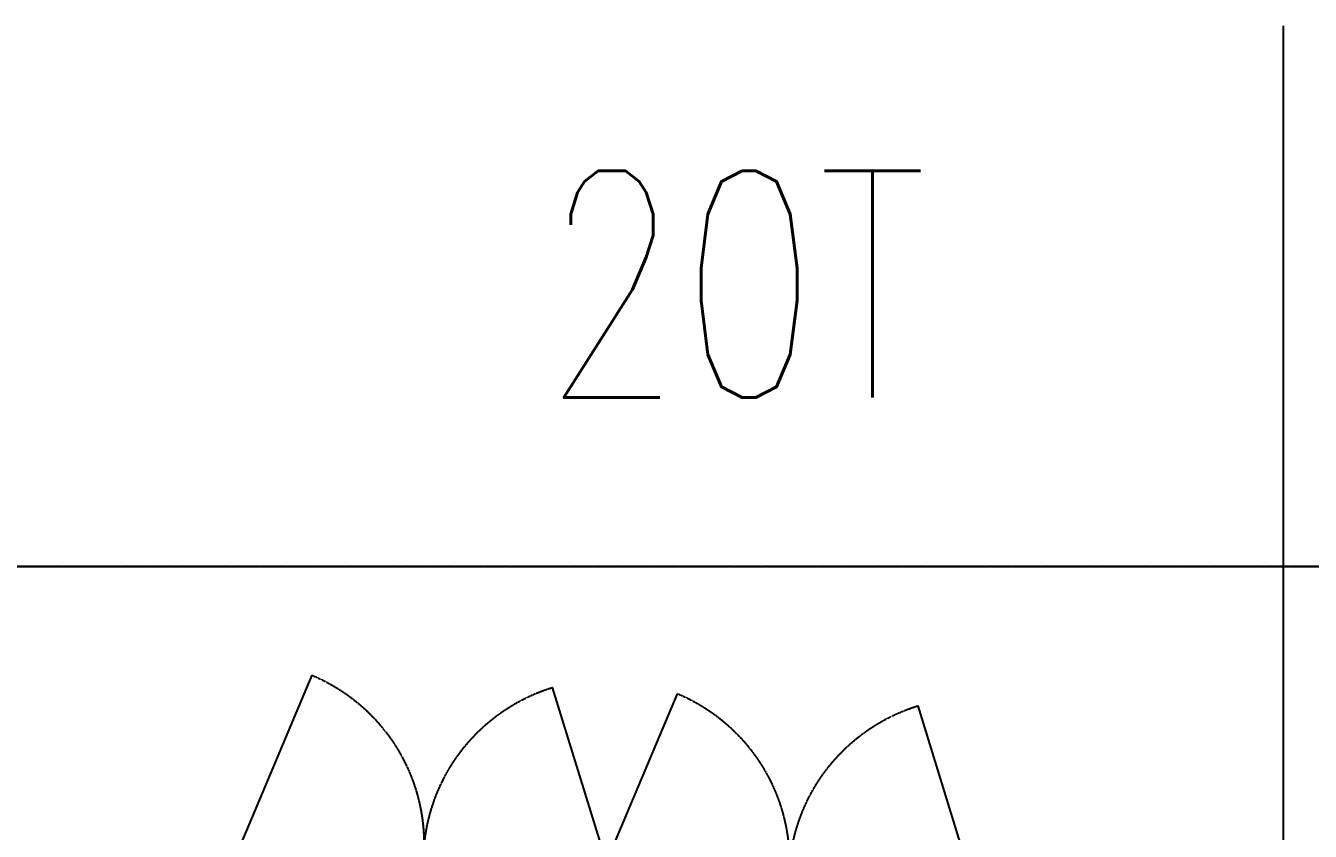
# Model space of a CAD drawing. Extents: x 220580 to 2027826, y -309201 to 71987.
# Drawn here: x 1086299 to 1094725, y -206393 to -201107 of the extents above; entities that cross this region are included whole.
import ezdxf

# ---------------------------------------------------------------- set-up
doc = ezdxf.new("R2010")
doc.units = 0
for name, pattern in [('__DASH', [0.35, 0.25, -0.1]), ('DASH', [0.35, 0.25, -0.1]), ('DOTE', [2.42, 2, -0.2, 0.02, -0.2])]:
    doc.linetypes.add(name, pattern=pattern)
for name, color, linetype in [('A-AXIS-DOTE', 14, 'DOTE'), ('A-LIN-V', 9, 'Continuous'), ('DIM', 173, 'Continuous'), ('建-尺寸', 3, 'Continuous')]:
    doc.layers.add(name, color=color, linetype=linetype)
doc.styles.add('A-DIM_T3', font='SIMPLEX', dxfattribs={"width": 0.705882, "bigfont": 'GBCBIG'})
doc.styles.add('A-STANDARD', font='SIMPLEX', dxfattribs={"bigfont": 'GBCBIG'})
doc.dimstyles.new('A-DIM&&50', dxfattribs={"dimtxt": 148.75, "dimasz": 50, "dimexe": 125, "dimexo": 150, "dimgap": 63.125, "dimtad": 1, "dimdec": 0, "dimzin": 0, "dimdsep": 46, "dimtxsty": 'A-DIM_T3', "dimblk": 'ARCHTICK', "dimcen": 0.09, "dimclrt": 7, "dimazin": 2, "dimtfac": 1, "dimtdec": 0, "dimtix": 1, "dimtmove": 2, "dimatfit": 3, "dimfxl": 0, "dimtolj": 1, "dimtzin": 0, "dimarcsym": 0})

# ---------------------------------------------------------------- blocks, each defined once
blk = doc.blocks.new('23423wer')
at = {"color": 1, "linetype": 'DASH', "style": 'A-STANDARD', "width": 0.705882}
blk.add_text('20T', height=1094.76, dxfattribs=at).set_placement((-1670578.3, 546945.3))
blk = doc.blocks.new('_ArchTick')
at = {"color": 0, "linetype": 'ByBlock', "const_width": 0.4}
blk.add_lwpolyline([(-0.5, -0.5), (0.5, 0.5)], dxfattribs=at)
blk = doc.blocks.new('*D369')
at = {"layer": 'Defpoints', "color": 0, "transparency": 16777216}
for p in [(-1777491.8, 580830.9), (-1772682.3, 580899.3), (-1772697.8, 580589.7)]:
    blk.add_point(p, dxfattribs=at)
at = {"layer": '建-尺寸', "color": 0, "lineweight": -2, "transparency": 16777216}
for p, q in [((-1777489.3, 580880.8), (-1777473.7, 581190.4)), ((-1777476.2, 581140.5), (-1772682.3, 580899.3)), ((-1772695.3, 580639.6), (-1772679.7, 580949.2))]:
    blk.add_line(p, q, dxfattribs=at)
at = {"layer": '建-尺寸', "color": 0, "lineweight": -2, "transparency": 16777216, "xscale": 50, "yscale": 50, "zscale": 50}
for p, rotation in [((-1777476.2, 581140.5), 177.1195904165195), ((-1772682.3, 580899.3), 357.1195904165195)]:
    blk.add_blockref('_ArchTick', p, dxfattribs=dict(at, rotation=rotation))
at = {"layer": '建-尺寸', "color": 7, "transparency": 16777216, "insert": (-1775072.3, 581157.2), "char_height": 148.75, "attachment_point": 5, "rotation": 357.11959, "style": 'A-DIM_T3'}
blk.add_mtext('\\A1;4800', dxfattribs=at)
blk = doc.blocks.new('20250917080948')
at = {"layer": 'A-AXIS-DOTE', "ltscale": 2}
blk.add_line((49500, -5813.6), (49500, 21247.6), dxfattribs=at)
at = {"layer": 'A-AXIS-DOTE', "linetype": '__DASH', "ltscale": 2}
blk.add_line((93070.1, 17700), (-8769.3, 17700), dxfattribs=at)
blk = doc.blocks.new('1231534634654')
at = {"layer": 'A-LIN-V'}
blk.add_line((-1777491.8, 580830.9), (-1777504.3, 580581.2), dxfattribs=at)
for points in [[(-1777491.8, 580830.9), (-1777025.2, 581936.5)], [(-1775094.8, 580710.3), (-1775448, 581857.1)], [(-1775094.8, 580710.3), (-1774628.2, 581815.9)], [(-1772697.8, 580589.7), (-1773051.1, 581736.5)], [(-1777491.8, 580830.9), (-1772697.8, 580589.7)], [(-1772710.4, 580340), (-1772697.8, 580589.7)]]:
    blk.add_lwpolyline(points, dxfattribs=at)
at = {"layer": 'A-LIN-V', "linetype": 'DASH'}
for centre, start, end in [((-1777491.8, 580830.9), 357.11957, 67.11959), ((-1775094.8, 580710.3), 107.11959, 177.11961), ((-1775094.8, 580710.3), 357.11957, 67.11959), ((-1772697.8, 580589.7), 107.11959, 177.11961)]:
    blk.add_arc(centre, 1200, start, end, dxfattribs=at)
at = {"layer": '建-尺寸'}
dim = blk.add_aligned_dim(p1=(-1777491.8, 580830.9), p2=(-1772697.8, 580589.7), distance=310, dimstyle='A-DIM&&50', dxfattribs=at)
dim.commit()
dim.dimension.update_dxf_attribs({"geometry": '*D369', "text_midpoint": (-1775072.3, 581157.2)})
blk = doc.blocks.new('42432')
at = {"layer": 'A-LIN-V', "xscale": -1, "rotation": 354.2392448943365}
blk.add_blockref('1231534634654', (-3515469.6, 181213.9), dxfattribs=at)
blk = doc.blocks.new('A$Ce490932c')
at = {"layer": 'A-LIN-V'}
blk.add_blockref('42432', (1730910.4, -578307.5), dxfattribs=at)

msp = doc.modelspace()

# ---------------------------------------------------------------- linework, layer by layer
at = {"layer": 'A-AXIS-DOTE', "ltscale": 2}
msp.add_line((1094548.9, -228168.4), (1094548.9, -201107.2), dxfattribs=at)
at = {"layer": 'A-AXIS-DOTE', "linetype": '__DASH', "ltscale": 2}
msp.add_line((1138119.1, -204654.8), (1036279.6, -204654.8), dxfattribs=at)
at = {"layer": 'A-LIN-V'}
msp.add_line((1044411.7, -204654.8), (1128207.7, -204654.8), dxfattribs=at)

# ---------------------------------------------------------------- block references
at = {"ltscale": 1000}
msp.add_blockref('20250917080948', (1045048.9, -222354.8), dxfattribs=at)
at = {"xscale": 1.35874988235309, "yscale": 1.35874988235309, "zscale": 1.35874988235309}
msp.add_blockref('23423wer', (3359592, -946709.1), dxfattribs=at)
at = {"layer": 'A-LIN-V'}
msp.add_blockref('42432', (2781159.3, -787412.3), dxfattribs=at)
at = {"layer": 'DIM', "ltscale": 2000}
msp.add_blockref('A$Ce490932c', (1050248.9, -209104.8), dxfattribs=at)

doc.saveas('drawing.dxf')
